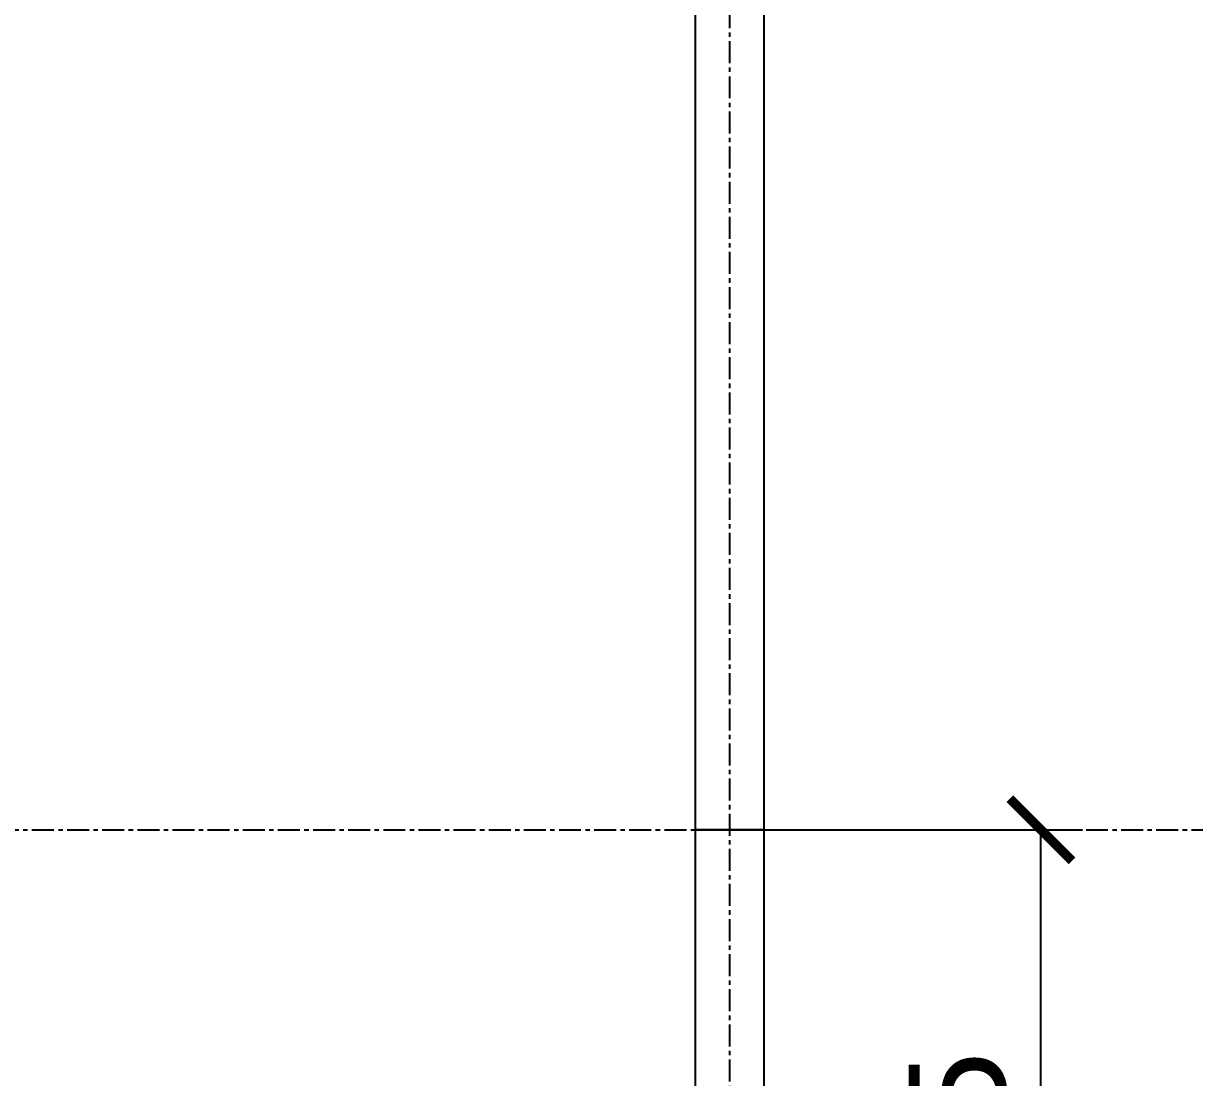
# Model space of a CAD drawing. Header units: centimetres. Extents: x -135 to 5290, y -1327 to 1388.
# Drawn here: x 415.9 to 585.2, y 97.6 to 250.2 of the extents above; entities that cross this region are included whole.
import ezdxf

# ---------------------------------------------------------------- set-up
doc = ezdxf.new("R2010")
doc.units = ezdxf.units.CM
doc.linetypes.add('CENTER', pattern=[5.08, 3.175, -0.635, 0.635, -0.635])
for name, color, linetype in [('AKS', 4, 'CENTER'), ('IC_DUVAR_100', 30, 'Continuous'), ('OZEL_PANEL_OLCU_CM', 3, 'Continuous')]:
    doc.layers.add(name, color=color, linetype=linetype)
doc.styles.add('PORTMAN', font='DejaVuSans.ttf')
doc.dimstyles.new('PORTMAN', dxfattribs={"dimtxt": 14, "dimasz": 9, "dimexe": 6, "dimexo": 5, "dimgap": 4, "dimtad": 1, "dimtxsty": 'PORTMAN', "dimblk": 'ARCHTICK', "dimcen": 2.5, "dimazin": 3, "dimtfac": 0.5, "dimtmove": 2, "dimatfit": 3})

# ---------------------------------------------------------------- blocks, each defined once
blk = doc.blocks.new('BOM_I18_1175p0_IC_DOLU')
blk.add_lwpolyline([(0, 0), (10, 0), (10, 117.5), (0, 117.5)], close=True)
blk = doc.blocks.new('BOM_I14_1255p0_IC_DOLU')
blk.add_lwpolyline([(0, 0), (10, 0), (10, 125.5), (0, 125.5)], close=True)
blk = doc.blocks.new('_ARCHTICK')
at = {"color": 0, "linetype": 'BYBLOCK', "const_width": 0.15}
blk.add_lwpolyline([(-0.5, -0.5), (0.5, 0.5)], dxfattribs=at)

msp = doc.modelspace()

# ---------------------------------------------------------------- linework, layer by layer
at = {"layer": 'AKS'}
for p, q in [((518, -35), (518, 1091)), ((-35, 133.5), (1185, 133.5))]:
    msp.add_line(p, q, dxfattribs=at)

# ---------------------------------------------------------------- block references
at = {"layer": 'IC_DUVAR_100'}
for name, p in [('BOM_I14_1255p0_IC_DOLU', (513, 133.5)), ('BOM_I18_1175p0_IC_DOLU', (513, 16))]:
    msp.add_blockref(name, p, dxfattribs=at)

# ---------------------------------------------------------------- dimensions: what is measured, and where the dimension line sits
at = {"layer": 'OZEL_PANEL_OLCU_CM'}
msp.add_linear_dim(base=(563, 16), p1=(513, 16), p2=(513, 133.5), angle=90, dimstyle='PORTMAN', override={"dimtxt": 14, "dimasz": 9, "dimexe": 6, "dimexo": 5, "dimdec": 2, "dimzin": 8, "dimdsep": 44}, dxfattribs=at).render()

doc.saveas('drawing.dxf')
